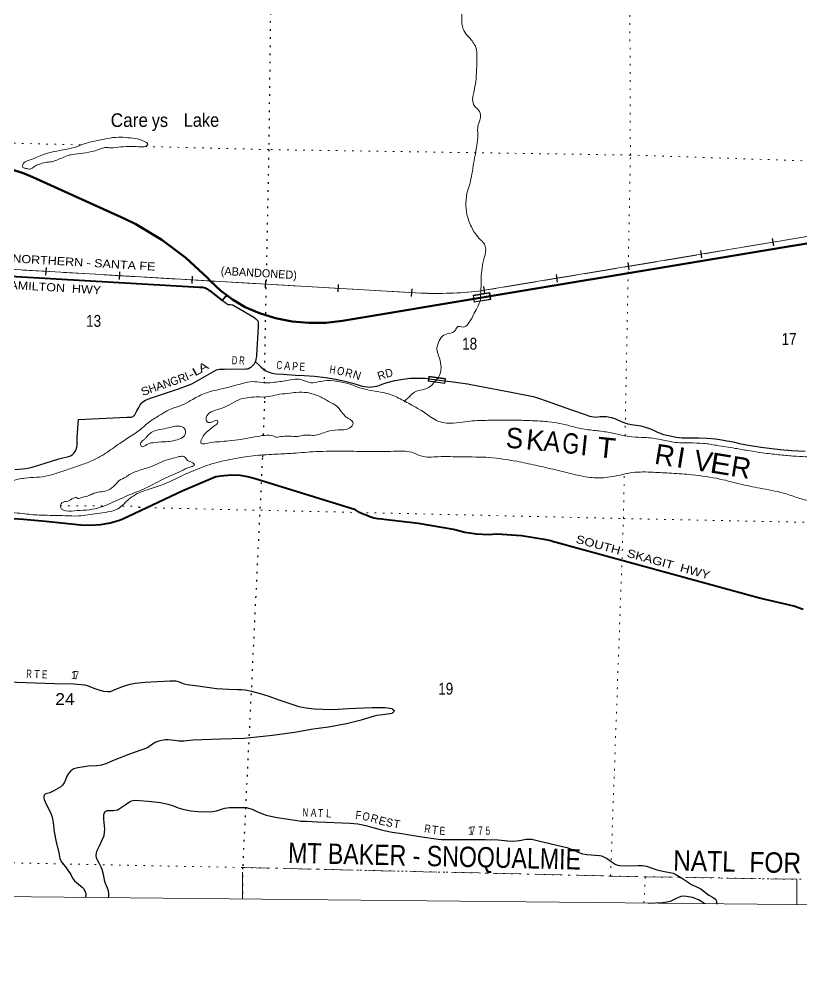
# Model space of a CAD drawing. Header units: feet. Extents: x -244583 to 4, y 367440 to 553773.
# Drawn here: x -238744 to -227205, y 367440 to 381666 of the extents above; entities that cross this region are included whole.
import ezdxf
from ezdxf.enums import TextEntityAlignment as Align

# ---------------------------------------------------------------- set-up
doc = ezdxf.new("R2010")
doc.units = ezdxf.units.FT
doc.header["$LTSCALE"] = 80
for name, pattern in [('DOT_DASHED', [7.7, 5, -1.2, 0.3, -1.2]), ('DOTTED', [1.5, 0.3, -1.2]), ('LONG_DASHED', [7.5, 6, -1.5])]:
    doc.linetypes.add(name, pattern=pattern)
for name, color, linetype, lineweight in [('23', 7, 'Continuous', 70), ('26', 7, 'Continuous', 40), ('29', 7, 'Continuous', 25), ('31', 7, 'Continuous', 13), ('39', 7, 'Continuous', 13), ('4', 7, 'Continuous', 13), ('44', 7, 'DOT_DASHED', 13), ('59', 7, 'Continuous', 13), ('6', 7, 'DOTTED', 25), ('63', 7, 'Continuous', 25), ('7', 7, 'DOTTED', 13)]:
    doc.layers.add(name, color=color, linetype=linetype, lineweight=lineweight)
for name, color, linetype in [('27', 7, 'Continuous'), ('30', 7, 'Continuous'), ('41', 7, 'Continuous')]:
    doc.layers.add(name, color=color, linetype=linetype)

msp = doc.modelspace()

# ---------------------------------------------------------------- linework, layer by layer
at = {"layer": '23'}
for points in [[(-235680.38, 377592.65), (-235598.26, 377530.71), (-235411.44, 377418.32), (-235201.57, 377329.84), (-234963.63, 377256.56), (-234719.33, 377208.56), (-234471.36, 377186.36), (-234222.42, 377190.2), (-233975.25, 377220.03), (-231797.09, 377582.46), (-219862.07, 379568.37), (-217593.81, 380005), (-216395.06, 380383.23)], [(-235680.38, 377592.65), (-235772.31, 377662), (-235931.68, 377810.77), (-235965.06, 377846.19), (-236289.18, 378147.8), (-236643.04, 378413.87), (-237022.78, 378641.5), (-237185.27, 378723.24), (-238544.3, 379336.9), (-238672.39, 379388.64), (-239056.52, 379515.53), (-239257.79, 379570.76), (-239449.72, 379615.48), (-239624, 379651.63), (-239819.54, 379685.65), (-239942.7, 379702.25), (-242340.99, 379806.57), (-243691.79, 379827.44), (-244121.86, 379834.09), (-244273.2, 379836.42), (-244298.06, 379836.81), (-244323.2, 379838.94), (-244388.68, 379844.48), (-244461.33, 379862.63)]]:
    msp.add_lwpolyline(points, dxfattribs=at)
at = {"layer": '26'}
for points in [[(-242006.33, 377028.75), (-241557.72, 376872.1), (-241355.91, 377446.19), (-241348.88, 377486.48), (-241347.68, 377504.16), (-241346.09, 377529.02), (-241342.35, 377554.16), (-241277.12, 377992.4), (-241273.41, 378017.36), (-241248.4, 378015.95), (-236083.6, 377715.97), (-236062.73, 377716), (-236041.96, 377713.85), (-236021.54, 377709.54), (-236001.67, 377703.12), (-235982.59, 377694.65), (-235964.5, 377684.24), (-235947.59, 377672), (-235940.58, 377666.06), (-235750.6, 377518.5), (-235706.36, 377565.22), (-235680.38, 377592.65)], [(-227184.18, 372960.58), (-227319.6, 373009.55), (-227825.79, 373125.67), (-230879.07, 373964.95), (-230904.3, 373971.88), (-230929.07, 373977.59), (-230975.16, 373988.21), (-231335.14, 374047.64), (-231699.36, 374069.12), (-231830.69, 374062.58), (-232002.6, 374069.9), (-232172.8, 374095.14), (-232339.43, 374138.04), (-232853.95, 374229.99), (-233366.78, 374289.59), (-233398.04, 374290.26), (-233457.33, 374296.29), (-233515.66, 374308.48), (-233572.4, 374326.7), (-233626.92, 374350.75), (-233660.21, 374363.04), (-233724.75, 374392.78), (-233785.82, 374429.11), (-235262.88, 374888.25), (-235370.87, 374916.3), (-235488.27, 374934.34), (-235606.92, 374940.02), (-235725.51, 374933.26), (-235842.74, 374914.14), (-236342.1, 374702.75), (-237217.41, 374290.89), (-237263.74, 374274.18), (-237403.03, 374234.74), (-237545.67, 374210.08), (-237690.11, 374200.45), (-237834.77, 374205.98), (-238357.8, 374255.56), (-238682.91, 374285.92), (-238831.88, 374298.79)]]:
    msp.add_lwpolyline(points, dxfattribs=at)
at = {"layer": '29'}
for points in [[(-238809.14, 375025.39), (-238698.68, 375034.15), (-238647.02, 375040.79), (-238595.21, 375050.03), (-238555.13, 375059.75), (-238363.76, 375119.21), (-238161.74, 375179.96), (-238000.36, 375223.39), (-237978.41, 375232.7), (-237959.71, 375246.8), (-237935.84, 375270.62), (-237916.55, 375298.55), (-237906.55, 375321.23), (-237894.59, 375355.09), (-237889.56, 375391.65), (-237888.61, 375460.19), (-237888.61, 375502.76), (-237871.64, 375764.64), (-237159.27, 375794.88), (-237122.3, 375795.45), (-237093.03, 375796.78), (-237077.2, 375799.7), (-237065.76, 375806.1), (-237058.84, 375812.81), (-237041.15, 375832.7), (-237025.18, 375858.65), (-237008.09, 375890.08), (-236981.51, 375937.92), (-236958.77, 375979.7), (-236943.36, 376001), (-236926.29, 376017.78), (-236904.78, 376034.26), (-236882.61, 376046.9), (-236822.02, 376070.83), (-236394.11, 376216.1), (-236260.88, 376263.76), (-236221.75, 376279.87), (-236191.03, 376295.02), (-235877.88, 376471.4), (-235834.2, 376492.68), (-235813.87, 376499.9), (-235792.76, 376503.88), (-235763.63, 376505), (-235716.59, 376506.12), (-235404.09, 376508.36), (-235382.82, 376511.22), (-235364.89, 376516.2), (-235338.76, 376528.04), (-235321.21, 376540.84), (-235299.01, 376559.78), (-235280.38, 376580.4), (-235268.41, 376597.7), (-235257.1, 376615.66), (-235248.45, 376653.57), (-235242.8, 376689.81), (-235241.68, 376708.86), (-235217.04, 377128.89), (-235215.92, 377155.77), (-235215.19, 377183.06), (-235218.16, 377200.58), (-235223.17, 377212.32), (-235232.43, 377224.48), (-235245.26, 377236.27), (-235253.84, 377243.09), (-235286.49, 377265.54), (-235344.08, 377298.91), (-235487.62, 377383.97), (-235579.94, 377441.4), (-235594.36, 377447.79), (-235605.71, 377450.36), (-235626.99, 377452.6), (-235652.75, 377453.72), (-235664.9, 377455.19), (-235673.51, 377457.77), (-235678.06, 377461.07), (-235691.95, 377472.76), (-235713.23, 377489.56), (-235725.31, 377498.05), (-235735.38, 377506.33), (-235750.6, 377518.5)], [(-235258.12, 376614.05), (-235213.86, 376572.42), (-235179.27, 376541.16), (-235140.87, 376506.12), (-235116.23, 376487.08), (-235096.04, 376475.62), (-235073.67, 376465.8), (-235045.49, 376454.33), (-235021.02, 376447.88), (-234954.43, 376438.04), (-234853.01, 376431.08), (-234667.73, 376415.42), (-234542.67, 376409.43), (-234391.68, 376402.78), (-234225.38, 376384.16), (-234074.38, 376359.55), (-233959.97, 376334.93), (-233825.6, 376299.01), (-233685.25, 376255.11), (-233652.63, 376248.14), (-233612.74, 376243.14), (-233580.8, 376240.15), (-233546.89, 376241.81), (-233469.73, 376253.78), (-233435.79, 376265.43), (-233391.23, 376281.72), (-233320.06, 376305.66), (-233206.32, 376336.93), (-233086.58, 376358.21), (-232974.16, 376370.19), (-232885.04, 376372.85), (-232757.98, 376369.53), (-232549.11, 376342.25), (-232345.56, 376315.64), (-232131.37, 376287.03), (-231958.71, 376254.3), (-231488.23, 376163.5), (-231164.85, 376101.45), (-231130.33, 376092.5), (-231100.3, 376080.96), (-230959.98, 376031.44), (-230612.74, 375907.87), (-230383.92, 375829.38), (-230336.02, 375812.75), (-230300.2, 375805.13), (-230271.5, 375801.44), (-230240.33, 375798.48), (-230214.28, 375801.45), (-230175.04, 375805.44), (-230145.1, 375807.43), (-230083.24, 375804.11), (-230016.06, 375791.47), (-229960.18, 375774.84), (-229919.99, 375759.06), (-229844.44, 375722.28), (-229767.94, 375697.67), (-229686.79, 375685.03), (-229645.67, 375680.08), (-229579.16, 375669.44), (-229511.84, 375651.1), (-229463.28, 375632.48), (-229426.69, 375617.84), (-229381.46, 375597.89), (-229330.24, 375575.94), (-229241.1, 375543.34), (-229167.27, 375524.05), (-229056.84, 375502.1), (-228966.38, 375492.79), (-228879.9, 375490.13), (-228722.26, 375492.79), (-228599.86, 375487.46), (-228477.47, 375476.16), (-228381.01, 375462.19), (-228307.18, 375448.88), (-228267.27, 375440.9), (-228197.42, 375425.6), (-228123.59, 375406.31), (-227963.28, 375378.38), (-227860.84, 375361.75), (-227808.96, 375353.76), (-227523.58, 375321.17), (-227353.29, 375307.21), (-227155.35, 375297.49)], [(-239062.77, 371899.62), (-238223.87, 371867.28), (-237943.37, 371863.21), (-237828.86, 371855.28), (-237778.13, 371847.82), (-237730.26, 371832.79), (-237643.84, 371800.07), (-237554.32, 371767.25), (-237502.09, 371753.82), (-237442.03, 371747.64), (-237399.14, 371752.33), (-237362.83, 371763.55), (-237297.34, 371793.99), (-237207.46, 371829.8), (-237109.69, 371859.32), (-237035.07, 371873.18), (-236888.82, 371887.3), (-236522.83, 371907.03), (-236472.34, 371907.6), (-236433.75, 371906.01), (-236399.96, 371897.42), (-236338.26, 371871.69), (-236310.07, 371864.5), (-236268.13, 371855.28), (-236112.96, 371831.41), (-235835.67, 371794.18), (-235660.36, 371783.05), (-235520.61, 371780.67), (-235466.65, 371779.47), (-235410.19, 371774.7), (-235319.93, 371757.03), (-235191.78, 371720.98), (-235061.72, 371680.84), (-234917.96, 371626.14), (-234620.06, 371526.57), (-234514.94, 371507.62), (-234396.87, 371495.86), (-234268.75, 371488.23), (-234120.64, 371483.83), (-233888.07, 371497.32), (-233544.33, 371515.68), (-233346.53, 371514), (-233280.2, 371504), (-233248.1, 371497), (-233237.73, 371491.21), (-233224.43, 371478.13), (-233216.84, 371468.83), (-233219.03, 371455.73), (-233225.79, 371444.95), (-233235.69, 371438.02), (-233251.15, 371427.05), (-233274.55, 371420.95), (-233388.42, 371407.65), (-233469.14, 371394.24), (-233512.27, 371383.78), (-233672.75, 371335.44), (-233701.67, 371328.2)], [(-233701.67, 371328.2), (-233918.83, 371273.83), (-234184.79, 371222.9), (-234337.39, 371204.73), (-234409.76, 371193.02), (-234683.67, 371146.36), (-235010.08, 371099.2), (-235238.61, 371074.91), (-235429.23, 371056.74), (-235774.69, 371048.54), (-236180.97, 371031.99), (-236317.39, 371016.72), (-236365.18, 371015.08), (-236391.99, 371016.72), (-236449.66, 371025.6), (-236546.25, 371036.48), (-236591.93, 371036.12), (-236641.35, 371029.13), (-236685.93, 371019.7), (-236730.99, 371001.4), (-236776.95, 370974.94), (-236833.98, 370931.6), (-236853.04, 370921.23), (-237119.74, 370824.65), (-237366.83, 370728.7), (-237465.07, 370683.03), (-237528.95, 370663.1), (-237603.18, 370654.68), (-237722.49, 370648.02)], [(-237722.49, 370648.02), (-237815.75, 370634.55), (-237879.59, 370625.79), (-237937.61, 370609.77), (-237985.53, 370578.05), (-238018.4, 370539.34), (-238040.73, 370498.97), (-238063.54, 370445.63), (-238082.51, 370403.47), (-238106.38, 370370.65), (-238133.11, 370344.55), (-238233.73, 370286.82), (-238293.17, 370256.2), (-238339.16, 370245.31), (-238363.03, 370234.87), (-238374.97, 370221.44), (-238380.93, 370197.57), (-238380.93, 370176.68), (-238376.46, 370157.28), (-238348.56, 370088), (-238281.56, 369962.76), (-238258.58, 369897.66), (-238243.39, 369818.13), (-238227.23, 369680.21), (-238199.32, 369529.82), (-238161.39, 369377.12), (-238143.7, 369288.9), (-238134.75, 369260.56), (-238113.86, 369226.24), (-238062.64, 369164.03), (-237985.54, 369048.68), (-237957.19, 368994.97), (-237930.33, 368959.16), (-237872.22, 368909.89), (-237809.08, 368859.56), (-237796.04, 368844.27), (-237776.21, 368810.09), (-237763.21, 368771.31), (-237760.23, 368745.79), (-237766.09, 368711.31)], [(-237427.21, 368707.69), (-237421.53, 368736.84), (-237422.13, 368767.51), (-237430.49, 368811.44), (-237444.04, 368846.98), (-237473.76, 368918.87), (-237481.43, 368949.13), (-237500.61, 369052.78), (-237520.01, 369124.78), (-237533.85, 369158.85), (-237566.49, 369216.39), (-237595.15, 369271.8), (-237603.57, 369297.86), (-237607.56, 369330.78), (-237606.55, 369363.51), (-237599.62, 369395.24), (-237563.26, 369464.93), (-237511.42, 369580.68), (-237493.16, 369626.11), (-237484.62, 369668.84), (-237481.23, 369718.62), (-237487.78, 369767.98), (-237499.07, 369865.34), (-237495.34, 369923.85), (-237490.18, 369949.89), (-237478.24, 369973.77), (-237469.36, 369983.74), (-237446.91, 369993.16), (-237422.61, 369994.52), (-237351.95, 369994.5), (-237323.07, 369999.13), (-237293.22, 370006.59), (-237268.48, 370018.36), (-237169.59, 370086.25), (-237116.02, 370123.11), (-237087.32, 370136.4), (-237062.99, 370141.79), (-237024.65, 370146.85), (-236970.08, 370143.15), (-236839.14, 370133.3), (-236660.58, 370111.04), (-236551.75, 370088.6), (-236486.01, 370067.77), (-236399.92, 370033.68), (-236333.82, 370015.55), (-236214.45, 369991.67), (-236102.74, 369978.59), (-235965.28, 369975.26), (-235896.64, 369979.74), (-235835.88, 369991.09), (-235744.45, 370021.52), (-235713.67, 370027.98), (-235645.97, 370037.93), (-235578.05, 370040.23), (-235460.94, 370040.89), (-235399.79, 370036.43), (-235344.3, 370025.39), (-235308.77, 370015.54), (-235240.65, 369979.94), (-235158.83, 369947.25), (-235101.37, 369924.52), (-235058.86, 369914.04), (-234940.23, 369891.7), (-234808.94, 369873.7)], [(-234808.94, 369873.7), (-234646.93, 369847.55), (-234588.1, 369839.47), (-234505.97, 369835.39), (-234342.64, 369828.65), (-233862.73, 369808.71), (-233749.55, 369797.7), (-233700.32, 369790.24), (-233631.58, 369773.72), (-233421.3, 369714.14), (-233363.17, 369701.28), (-233245.23, 369676.84), (-233102.12, 369653.3), (-232959.5, 369628.96), (-232836.86, 369611.26), (-232564.85, 369570.9), (-232517.1, 369566.43), (-232466.37, 369567.92), (-232157.85, 369565.35), (-231867.02, 369569.07), (-231679.49, 369561.63), (-231536.62, 369545.37), (-231460.71, 369541.07), (-231364.87, 369550.51), (-231269.41, 369569.98), (-231230.93, 369573.89), (-231186.65, 369569.61), (-231064.31, 369541.82), (-230669.35, 369447.52), (-230587.85, 369418.71), (-230513.73, 369384.4), (-230438.64, 369357.54), (-230371.57, 369343.9), (-230188.3, 369328.5), (-230159.62, 369324.71), (-230126.19, 369312.55), (-230084.47, 369289.11), (-229999.27, 369234.09), (-229956.7, 369200.87), (-229922.38, 369185.95), (-229888.06, 369181.47), (-229770.73, 369178.97), (-229617.19, 369182.61), (-229550.85, 369181.48), (-229495.64, 369171.03), (-229343.45, 369120.3), (-229226.15, 369092.47), (-229147.99, 369080.02), (-229101.74, 369068.08), (-229059.96, 369050.18), (-228964.62, 368991.92), (-228829.87, 368905.15), (-228690.5, 368838.45), (-228574.08, 368746.15), (-228508.52, 368709.89), (-228476.96, 368684.72), (-228464.62, 368668.2), (-228459.86, 368647.84), (-228455.2, 368613.65)], [(-228633.51, 368615.49), (-228677.89, 368648.08), (-228725.73, 368677.16), (-228776.46, 368698.05), (-228815.37, 368710.67), (-228905.73, 368727.44), (-228946.56, 368732.36), (-228988.55, 368725.79), (-229056, 368697.42), (-229115.5, 368664.77), (-229143.88, 368652.9), (-229170.55, 368646.15), (-229218.49, 368636.49), (-229255.75, 368632.44), (-229467.6, 368624.08)]]:
    msp.add_lwpolyline(points, dxfattribs=at)
at = {"layer": '31'}
for p, q in [((-232703.84, 376400.38), (-232456.24, 376365.84)), ((-232456.24, 376365.84), (-232466.6, 376291.56))]:
    msp.add_line(p, q, dxfattribs=at)
msp.add_lwpolyline([(-232466.6, 376291.56), (-232714.2, 376326.1), (-232703.84, 376400.38)], dxfattribs=at)
msp.add_lwpolyline([(-232465.26, 376359.02), (-232697.02, 376391.34), (-232705.17, 376332.91), (-232473.41, 376300.59)], close=True, dxfattribs=at)
at = {"layer": '39'}
for points in [[(-231946.04, 377507.59), (-231933.76, 377719.82), (-231932.83, 377812.79), (-231923.29, 377958.23), (-231897.56, 378105.53), (-231865.55, 378275), (-231885.01, 378349.98), (-231960.99, 378433.6), (-232052.71, 378559.81), (-232131.66, 378750.59), (-232156.3, 378914.55), (-232136.09, 379116.48), (-232100.54, 379235.39), (-232042.92, 379540.04), (-232013.03, 379699.42), (-231995.83, 379802.34), (-231982.09, 379963.91), (-231978.76, 380095.26), (-231940.76, 380256.59), (-231986.36, 380345.97), (-232030.42, 380386.83), (-232057.75, 380484.12), (-232027.82, 380647.55), (-232003.67, 380839.33), (-231995.04, 381095.95), (-232009.66, 381251.73), (-232111.28, 381398.26), (-232187.05, 381502.09), (-232212.56, 381579.14), (-232222.59, 381789.46), (-232274.05, 381899.11), (-232474.67, 382050.65), (-232707.69, 382196.44), (-232848.2, 382294.83), (-232951.95, 382431.27), (-232991, 382569.1), (-233105.19, 382671.29), (-233223.33, 382783.61), (-233362.89, 382977), (-233432.66, 383074.7), (-233437.13, 383234.43), (-233389.63, 383335.03), (-233356.31, 383433.74), (-233379.33, 383557.27), (-233453.02, 383667.14), (-233488.21, 383786.74), (-233482.25, 383978.7), (-233448.58, 384111.77), (-233407.03, 384224.56), (-233407.78, 384351.91), (-233438.22, 384542.21), (-233497.52, 384676.19), (-233579.34, 384782.1), (-233651.27, 384865.67), (-233706.33, 385019.83), (-233682.82, 385146.94), (-233660.31, 385377.15), (-233654.57, 385546.88), (-233650.86, 385716.63), (-233604.23, 385932.45), (-233538.69, 386018.72), (-233420.23, 386140.86), (-233202.39, 386296.39), (-233100.19, 386410.6), (-233097.58, 386413.52)], [(-237983.63, 379665.19), (-238008.35, 379662.99), (-238039.09, 379653.3), (-238130.45, 379613.77), (-238207.57, 379582.18), (-238266.37, 379564.56), (-238357.44, 379553.33), (-238452.72, 379525.96), (-238521.76, 379494.3), (-238590.88, 379454.55), (-238643.83, 379466.14), (-238689.41, 379480.79), (-238693.31, 379520.23), (-238597.65, 379586), (-238382.53, 379672.83), (-238230.52, 379713.79), (-238060.4, 379746.48), (-237890.18, 379789.29), (-237774.51, 379834.64), (-237634.69, 379869.66), (-237444.32, 379906.2), (-237284.42, 379926.87), (-237145.03, 379919.44), (-236987.56, 379899.71), (-236923.12, 379874.82), (-236848.89, 379819.52), (-236873.38, 379795.51), (-236984.65, 379786.49), (-237097.83, 379787.6), (-237247.46, 379783), (-237395.16, 379768.27), (-237433.52, 379772.69), (-237498.22, 379771.3), (-237579.35, 379743.8), (-237672.62, 379714.39), (-237852.81, 379685.84), (-237983.63, 379665.19)], [(-232624.2, 376314.36), (-232545.11, 376413.99), (-232523.75, 376529), (-232546.63, 376666.67), (-232585.7, 376802.48), (-232560.48, 376899.25), (-232502.98, 376989.64), (-232407.56, 377031.16), (-232312.08, 377078.73), (-232277.18, 377132.97), (-232198.44, 377124.11), (-232123.15, 377173.91), (-232022.3, 377354.83), (-231964.6, 377465.44), (-231946.04, 377507.59)], [(-244480.79, 377052.3), (-244450.63, 377035.84), (-244386.24, 377006.91), (-244321.87, 376975.96), (-244273.54, 376957.29), (-244193.02, 376924.17), (-244092.39, 376880.73), (-244019.93, 376849.71), (-243955.37, 376836.95), (-243862.6, 376815.83), (-243757.95, 376770.33), (-243687.93, 376696.88), (-243575.86, 376584.61), (-243521.93, 376519.41), (-243495.9, 376494.9), (-243445.78, 376453.98), (-243377.56, 376402.78), (-243283.36, 376323.03), (-243203.28, 376245.44), (-243101.27, 376137.31), (-242976.89, 376043.11), (-242878.42, 375985.55), (-242745.89, 375897.34), (-242655.83, 375807.52), (-242539.45, 375721.49), (-242430.99, 375651.71), (-242260.07, 375563.12), (-242105.22, 375482.77), (-241986.64, 375414.91), (-241811.69, 375324.26), (-241725.25, 375276.93), (-241634.68, 375237.64), (-241535.91, 375210.39), (-241461.21, 375201.58), (-241398.63, 375192.88), (-241309.84, 375177.86), (-241231.24, 375154.86), (-241144.63, 375123.69), (-241068.19, 375086.56), (-241052.19, 375070.23), (-241052.37, 375052.04), (-241056.43, 375050.06), (-241088.89, 375038.25), (-241123.31, 375032.52), (-241183.84, 375043.22), (-241282.68, 375064.4), (-241359.3, 375083.35), (-241439.86, 375112.43), (-241560.97, 375129.79), (-241621.52, 375138.46), (-241680.07, 375145.1), (-241644.16, 375098.26), (-241535.64, 375034.54), (-241417.04, 374968.7), (-241278.29, 374896.59), (-241064.77, 374821.74), (-240882.89, 374817.94), (-240718.98, 374836.55), (-240549.14, 374840.95), (-240181.23, 374843.41), (-239920.59, 374832.77), (-239753.04, 374810.92), (-239550.94, 374806.92), (-239302.26, 374812.57), (-239148.51, 374825.22), (-239035.27, 374830.17), (-238855.09, 374858.73), (-238662.67, 374897.27), (-238488.71, 374909.72), (-238312.61, 374934.27), (-238134.19, 374989.12), (-237951.66, 375049.99), (-237783.3, 375108.98), (-237614.82, 375180.1), (-237470.47, 375263.58), (-237262.84, 375409.1), (-236955.55, 375616.31), (-236802.67, 375744.17), (-236650.14, 375837.68), (-236540.33, 375903.31), (-236313.09, 375988), (-236185.04, 376059.51), (-236002.23, 376148.68), (-235906.91, 376180.09), (-235761.04, 376213.02), (-235580.68, 376259.77), (-235455.02, 376292.9), (-235303.14, 376321.73), (-235163.82, 376306.22), (-235004.11, 376308.7), (-234801.69, 376337.04), (-234565.12, 376344.83), (-234446.27, 376303.24), (-234298.51, 376324.03), (-234104.38, 376332.23), (-233918.76, 376298.08), (-233763.65, 376244)], [(-231407.64, 375145.63), (-231813.36, 375202.15), (-232215.53, 375210.13), (-232565.19, 375213.55), (-232819.77, 375224.13), (-232954.66, 375278), (-233223.35, 375292.76), (-233579.13, 375290.18), (-233951.02, 375293.82), (-234369.5, 375287.81), (-234703.25, 375264.8), (-234949.99, 375251.04), (-235255.4, 375231.8), (-235563.1, 375186.3), (-235866.98, 375118.53), (-236167.22, 375010.29), (-236406.8, 374903.49), (-236650.47, 374792.68), (-236889.75, 374716.2), (-237107.16, 374603.11), (-237292.68, 374445.25), (-237594.54, 374377.46), (-237867.79, 374339.7), (-238065.84, 374343.66), (-238419.5, 374351.17), (-238663.9, 374369.73), (-238954.62, 374404.92), (-239221.35, 374413.59), (-239531.35, 374339.82), (-239728.23, 374258.87), (-239940.95, 374210.42), (-240094.86, 374181.61), (-240327.62, 374151.55), (-240571.77, 374194.36), (-240751.69, 374192.08), (-241059.71, 374114.24), (-241290.79, 374049.8), (-241489.49, 373989.09), (-241718.24, 373954.94), (-241942.36, 373979.37), (-242187.87, 374088.9), (-242312.37, 374170.97), (-242491.29, 374269.74), (-242649.97, 374370.34), (-242681.05, 374495.96), (-242731.85, 374672.31), (-242803.38, 374796.31), (-242947.67, 374921.02), (-243015.18, 375042.96), (-243052.16, 375184.81), (-243117.11, 375361.29), (-243227.16, 375473.54), (-243449.69, 375657.63), (-243664.72, 375783.04), (-243854.95, 375962.77), (-244017.01, 376130.1), (-244145.25, 376242.53), (-244241.5, 376320.28), (-244327.34, 376393.49)], [(-233062.44, 376022.89), (-233062.42, 376024.91), (-233023.61, 376064.95), (-232980.7, 376111.02), (-232939.92, 376147.01), (-232893.13, 376176.87), (-232765.47, 376207.96), (-232659.75, 376269.58), (-232624.2, 376314.36)], [(-234941.46, 375497.55), (-235005.92, 375520.42), (-235123.08, 375527.63), (-235268.85, 375504.8), (-235477.41, 375468.44), (-235653.47, 375447.93), (-235784.98, 375435.06), (-235918.52, 375422.22), (-236064.14, 375413.54), (-236000.08, 375554.4), (-235926.65, 375620.39), (-235859.41, 375674.3), (-235816.48, 375722.39), (-235822.3, 375746.71), (-235897.28, 375727.23), (-235974.09, 375727.98), (-235985.57, 375792.77), (-235914.02, 375872.92), (-235784.2, 375918.14), (-235654.26, 375975.49), (-235516.08, 376048.92), (-235384.34, 376084.02), (-235248.81, 376094.82), (-235064.82, 376099.08), (-234945.27, 376128.23), (-234785.4, 376146.88), (-234657.91, 376161.8), (-234500.28, 376158.23), (-234403.48, 376135.05), (-234292.73, 376093.54), (-234222.39, 376052.43), (-234141.99, 376007.17), (-234045.6, 375943.57), (-233975.75, 375853.95), (-233903.67, 375784.52), (-233859.47, 375757.81), (-233821.55, 375708.93), (-233876.89, 375632.67), (-234042.89, 375608.01), (-234204.84, 375583.32), (-234399.43, 375528.63), (-234488.34, 375531.52), (-234553.04, 375530.13), (-234634.07, 375512.74), (-234763.38, 375518.04), (-234961.67, 375497.75)], [(-233763.65, 376244), (-233604.43, 376197.98), (-233459.13, 376174.32), (-233299.78, 376140.42), (-233174.96, 376090.69), (-232979.91, 375987.72), (-232760.86, 375860.25), (-232562, 375735.01), (-232443, 375709.59), (-232246.84, 375717.78), (-232095.04, 375738.52), (-231832.15, 375750.1), (-231595.63, 375751.83), (-231401.58, 375751.95), (-231146.98, 375743.39), (-230936.9, 375729.21), (-230561.7, 375652.77), (-230460.88, 375627.53), (-230242.86, 375599.12), (-230036.99, 375568.81), (-229851.43, 375528.59), (-229710.17, 375504.97), (-229520.25, 375497.05), (-229290.12, 375466.5), (-229094.43, 375428.2), (-228862.1, 375415.82), (-228653.96, 375409.74), (-228462.22, 375381.58), (-228185.75, 375336.43), (-227999.08, 375303.7)], [(-236877.98, 375490.23), (-236855.48, 375516.29), (-236800.39, 375568.3), (-236711.07, 375605.83), (-236571.33, 375632.76), (-236461.93, 375657.97), (-236370.92, 375663.14), (-236318.61, 375638.37), (-236290.9, 375579.48), (-236315.82, 375513.03), (-236417.4, 375461.47), (-236500.47, 375442.07), (-236609.71, 375433.03), (-236767.5, 375420.42), (-236864.82, 375391.06), (-236937.86, 375363.48), (-236955.61, 375408.12), (-236906.55, 375462.21), (-236875.95, 375490.21)], [(-214034.26, 375324.39), (-214091.42, 375291.46), (-214249.82, 375218.23), (-214392.41, 375108.45), (-214581.81, 374966.8), (-214789.5, 374815.21), (-214937.99, 374721.66), (-215163.93, 374564.19), (-215408.91, 374322.02), (-215537.57, 374189.87), (-215694.65, 374045.88), (-215804.86, 373939.83), (-215886.64, 373847.65), (-215958.43, 373743.25), (-216056.85, 373602.72), (-216152.72, 373516.74), (-216250.78, 373412.6), (-216314.32, 373324.28), (-216325.22, 373245.56), (-216452.04, 373095.21), (-216546.47, 372950.6), (-216581.37, 372896.37), (-216600.35, 372817.72), (-216647.58, 372743.4), (-216722.28, 372550.08), (-216751, 372507.92), (-216839.32, 372367.29), (-216941.41, 372265.21), (-217053.24, 372199.6), (-217137.23, 372087.23), (-217240.96, 372023.57), (-217380.78, 371988.55), (-217490.02, 371979.51), (-217564.54, 372006.52), (-217661.01, 372062.04), (-217767.67, 372109.57), (-217913.23, 372106.95), (-218063.04, 372084.16), (-218223.09, 372047.33), (-218395.25, 372012.63), (-218555.1, 371996), (-218720.96, 371985.5), (-218918.93, 371997.54), (-219063.74, 372069.7), (-219255.17, 372130.19), (-219456.75, 372184.72), (-219660.4, 372235.22), (-219888.39, 372277.88), (-220067.81, 372326.13), (-220273.4, 372384.73), (-220399.9, 372468.84), (-220463.15, 372612.97), (-220552.84, 372739.17), (-220640.95, 372822.91), (-220782, 372866.73), (-221015.89, 372925.62), (-221171.46, 372933.2), (-221405.36, 372990.07), (-221637.45, 373026.7), (-221821.34, 373032.54), (-222057.79, 373036.88), (-222316.19, 373069.73), (-222552.18, 373120.55), (-222796.37, 373159.32), (-223054.94, 373176), (-223321.35, 373217.01), (-223490.78, 373253.03), (-223706.37, 373321.85), (-223881.51, 373394.3), (-224024, 373496.76), (-224249.34, 373602.05), (-224483.16, 373667), (-224797.19, 373797.42), (-225155.96, 373899.97), (-225335.1, 373976.51), (-225620.87, 374102.6), (-226025.42, 374276.35), (-226214.86, 374332.78), (-226472.82, 374410.09), (-226734.68, 374501.59), (-227031.32, 374550.98), (-227232.99, 374597.43), (-227430.42, 374664.04), (-227777.33, 374740.2), (-228083.94, 374803.84), (-228410.59, 374883.85), (-228820.3, 374946.47), (-229125.29, 374969.67), (-229393.98, 374984.43), (-229697.23, 374979.31), (-229996.98, 374919.58), (-230263.98, 374901.98), (-230518.26, 374942.88), (-230830.81, 375018.7), (-231131.31, 375086.32), (-231407.64, 375145.63)], [(-227999.08, 375303.7), (-227858.44, 375282.62), (-227719.18, 375262.96), (-227491.45, 375236.75), (-227281.75, 375220.36), (-227101.54, 375212.17), (-226937.7, 375203.98), (-226859.06, 375192.51), (-226817.72, 375185.07)], [(-237156.46, 374929.02), (-237109.69, 374956.86), (-236991.96, 375006.24), (-236894.62, 375037.63), (-236783.1, 375072.92), (-236642.97, 375138.25), (-236511.14, 375183.45), (-236383.48, 375214.54), (-236316.74, 375217.93), (-236260.74, 375158.76), (-236182.26, 375123.63), (-236160.31, 375095.12), (-236213.16, 375065.32), (-236361.37, 375000.07), (-236495.37, 374940.74), (-236623.3, 374881.35), (-236765.53, 374807.96), (-236923.97, 374730.68), (-237037.64, 374683.28), (-237167.53, 374629.98), (-237401.03, 374525.14), (-237549.16, 374467.97), (-237709.22, 374431.13), (-237891.26, 374418.76), (-238057.05, 374414.32), (-238133.43, 374457.52), (-238116.5, 374534.16), (-238029.33, 374559.58), (-237885.4, 374600.62), (-237883.4, 374598.58), (-237851.02, 374602.31), (-237735.49, 374633.52), (-237670.51, 374663.2), (-237554.99, 374694.41), (-237459.83, 374709.65), (-237354.09, 374773.29), (-237268.31, 374861.39), (-237170.77, 374912.99), (-237150.44, 374924.92)]]:
    msp.add_spline(points, degree=3, dxfattribs=at)
at = {"layer": '4'}
msp.add_lwpolyline([(-242556.67, 552939.06), (-212238.1, 552626.27), (-181919.12, 552355.18), (-151599.78, 552125.8), (-121280.17, 551938.12), (-90960.33, 551792.15), (-60640.31, 551687.89), (-30320.19, 551625.32), (0, 551604.47), (0, 367439.54), (-30573.52, 367460.57), (-61146.96, 367523.64), (-91720.3, 367628.79), (-122293.46, 367775.97), (-152866.39, 367965.22), (-183439.04, 368196.52), (-214011.33, 368469.88), (-244583.22, 368785.28)], close=True, dxfattribs=at)
msp.add_lwpolyline([(-242556.67, 552939.06), (-212238.1, 552626.27), (-181919.12, 552355.18), (-151599.78, 552125.8), (-121280.17, 551938.12), (-90960.33, 551792.15), (-60640.31, 551687.89), (-30320.19, 551625.32), (0, 551604.47), (0, 367439.54), (-30573.52, 367460.57), (-61146.96, 367523.64), (-91720.3, 367628.79), (-122293.46, 367775.97), (-152866.39, 367965.22), (-183439.04, 368196.52), (-214011.33, 368469.88), (-244583.22, 368785.28)], close=True, dxfattribs=at)
at = {"layer": '44'}
msp.add_lwpolyline([(-235450.06, 368686.66), (-235449.51, 369153.69), (-230023.49, 369027.82), (-229510.18, 369016.73), (-227275.97, 368980.03), (-227275.97, 368601.56)], dxfattribs=at)
at = {"layer": '59'}
for points in [[(-231788.8, 377530.38), (-232035.62, 377490.6), (-232052.32, 377594.26), (-231805.51, 377634.04)], [(-232043.15, 377587.63), (-231812.13, 377624.87), (-231797.96, 377537), (-232028.99, 377499.76)]]:
    msp.add_lwpolyline(points, close=True, dxfattribs=at)
at = {"layer": '6'}
for points in [[(-234586.35, 414692.27), (-234712.66, 411765.11), (-234719.79, 411455.93), (-234849.56, 406557.62), (-234909.93, 406180.23), (-234870.85, 400985.17), (-234845.28, 395652.79), (-234863.82, 390355.2), (-235000.18, 385000.15), (-235064.81, 379743.44), (-235099.65, 378003.62)], [(-235103.18, 377827.15), (-235133.36, 376320.07), (-235133, 376300.35)], [(-235129.27, 376095.36), (-235128.14, 376033), (-235146.52, 375529.63)], [(-235157.26, 375235.2), (-235158.75, 375194.47), (-235449.51, 369153.69), (-235450.06, 368686.65)]]:
    msp.add_lwpolyline(points, dxfattribs=at)
at = {"layer": '63', "lineweight": 13}
for p, q in [((-219878.48, 379667.01), (-231973.36, 377654.5)), ((-232822.4, 377626.73), (-241059.8, 378105.16))]:
    msp.add_line(p, q, dxfattribs=at)
at = {"layer": '63'}
for p, q in [((-227641.17, 378432.23), (-227623.02, 378323.12)), ((-228698.41, 378253.67), (-228680.26, 378144.56)), ((-238348.56, 378003.89), (-238354.97, 377893.47)), ((-229769.9, 378078.02), (-229751.75, 377968.91)), ((-237264.74, 377938.33), (-237271.16, 377827.91)), ((-236194.19, 377878.77), (-236200.6, 377768.34)), ((-230827.14, 377899.46), (-230808.99, 377790.35)), ((-235110.37, 377813.21), (-235116.79, 377702.78)), ((-234039.82, 377753.64), (-234046.23, 377643.22)), ((-231898.64, 377723.82), (-231881.77, 377622.48)), ((-232956, 377688.08), (-232962.42, 377577.66))]:
    msp.add_line(p, q, dxfattribs=at)
at = {"layer": '63', "linetype": 'LONG_DASHED', "lineweight": 13}
msp.add_lwpolyline([(-213887.74, 381305.01), (-217551.61, 380121.49), (-217678.72, 380086.39), (-218008.43, 380007.62), (-218399.48, 379923.65), (-218792.15, 379846.38), (-219188.16, 379773.03), (-219584.12, 379709.14), (-219875.87, 379666.3), (-219878.31, 379665.92), (-231973.22, 377653.41), (-232076.51, 377643.34), (-232183.18, 377635.66), (-232289.18, 377629.18), (-232395.74, 377624.55), (-232502.8, 377622.39), (-232609.22, 377621.43), (-232715.57, 377622.3), (-232822.45, 377625.63), (-241059.86, 378104.06)], dxfattribs=at)
at = {"layer": '63', "lineweight": 13}
msp.add_arc((-232597.09, 383731.17), 6108.59, 267.88619, 275.86048, dxfattribs=at)
at = {"layer": '7'}
for p, q in [((-238140.93, 374491.29), (-237482.56, 374486.37)), ((-229510.18, 369016.73), (-229532.77, 368624.74))]:
    msp.add_line(p, q, dxfattribs=at)
for points in [[(-229810.1, 375523.75), (-229731.31, 379662.94), (-229749.44, 384930.57), (-229654.04, 390233.47), (-229542.23, 395558.44), (-229691.18, 400883.94)], [(-237841.27, 379812.89), (-240373.53, 379876.25), (-240991.88, 379895.43)], [(-213905.88, 379420.98), (-219089, 379457.72), (-224441.18, 379489.89), (-229731.31, 379662.94), (-235064.81, 379743.44), (-236945.15, 379790.48)], [(-230023.49, 369027.82), (-229833.36, 374301.49), (-229820.92, 374955.15)], [(-237222.72, 374484.43), (-236983.04, 374482.64), (-236982.31, 374464.09), (-229833.36, 374301.49), (-225935.01, 374220.89), (-225878.83, 374218.97)], [(-214009.25, 368685.94), (-214351.37, 368692.52), (-218895.7, 368858.27), (-219018.97, 368861.5), (-224194.66, 368956.62), (-224692.09, 368939.26), (-229510.18, 369016.73), (-230023.49, 369027.82), (-235449.51, 369153.69), (-239465.33, 369233.87)]]:
    msp.add_lwpolyline(points, dxfattribs=at)

# ---------------------------------------------------------------- texts
at = {"layer": '27'}
for s, rotation, width, p in [('LYMAN - HAMILTON  HWY', 356.676, 1.15, (-239822.92, 377742.83)), ('SOUTH  SKAGIT  HWY', 344.63, 1.2, (-230545.46, 373945.84))]:
    msp.add_text(s, height=120, rotation=rotation, dxfattribs=dict(at, width=width)).set_placement(p)
at = {"layer": '30'}
for s, rotation, width, p in [('A', 29.39, 1.35, (-236001.27, 376483.24)), ('D', 357.39, 0.7, (-235571.25, 376575.31)), ('R', 355.907, 0.7, (-235464.24, 376572.96)), ('C', 356.074, 0.7, (-234912.57, 376505.33)), ('A', 355.169, 0.85, (-234795.56, 376496.47)), ('P', 355.169, 0.8, (-234680.71, 376486.76)), ('E', 357.258, 0.75, (-234572.7, 376480.95)), ('-', 26.251, 1.45, (-236185.05, 376375.5)), ('L', 29.39, 1.5, (-236093.74, 376429.53)), ('H', 350.743, 0.75, (-234132.18, 376439.89)), ('O', 347.856, 0.85, (-234014.59, 376418.28)), ('R', 345.034, 0.9, (-233896.03, 376390.3)), ('D', 15.372, 0.95, (-233274.97, 376390.66)), ('H', 18.752, 0.95, (-236760.59, 376165.6)), ('A', 18.752, 1.1, (-236653.68, 376201.91)), ('G', 18.752, 0.95, (-236437.15, 376275.41)), ('S', 21.552, 1.15, (-236865.02, 376129.1)), ('R', 357.792, 0.7, (-238601.7, 371951.9)), ('T', 357.792, 0.85, (-238486.5, 371947.46)), ('E', 357.792, 0.75, (-238371.78, 371943.03)), ('7', 358.557, 0.8, (-237900.16, 371929.91)), ('N', 357.156, 0.7, (-234527.8, 369906.56)), ('A', 357.637, 0.8, (-234405.97, 369901.34)), ('T', 357.621, 0.85, (-234305.95, 369897.18)), ('L', 357.621, 0.8, (-234184.75, 369892.14)), ('F', 354.444, 0.85, (-233747, 369867.79)), ('O', 346.487, 0.85, (-233641.91, 369848.26)), ('R', 344.181, 0.95, (-233519.51, 369816.86)), ('S', 348.293, 0.95, (-233294.88, 369757.57)), ('R', 351.56, 0.8, (-232730.61, 369666.27)), ('T', 353.62, 0.95, (-232620.05, 369649.95)), ('E', 354.652, 0.8, (-232509.69, 369636.04)), ('7', 0.733, 0.75, (-232052.26, 369638.54)), ('7', 0.733, 0.75, (-231940.66, 369639.76)), ('5', 0.589, 0.75, (-231832.59, 369637.19))]:
    msp.add_text(s, height=120, rotation=rotation, dxfattribs=dict(at, width=width)).set_placement(p, align=Align.CENTER)
for s, rotation, p in [('R', 19.684, (-236324.4, 376314.97)), ('I', 22.377, (-236251.22, 376345.66)), ('N', 342.631, (-233781.33, 376358.51)), ('R', 18.592, (-233383.8, 376358.07)), ('N', 18.752, (-236546.47, 376239.04)), ('1', 359.169, (-237936.89, 371933.13)), ('E', 344.181, (-233403.22, 369782.66)), ('T', 350.659, (-233186.57, 369736.94)), ('1', 0.733, (-232083.74, 369636.31))]:
    msp.add_text(s, height=120, rotation=rotation, dxfattribs=at).set_placement(p, align=Align.CENTER)
at = {"layer": '41'}
for s, width, p in [('Care', 0.95, (-237395.99, 380078.51)), ('Lake', 0.9, (-236317.69, 380080.12)), ('ys', 0.9, (-236790.15, 380076.91))]:
    msp.add_text(s, height=200, dxfattribs=dict(at, width=width)).set_placement(p)
for s, rotation, width, p in [('S', 357.493, 0.95, (-231572.78, 375343.18)), ('A', 354.013, 0.9, (-231020.27, 375302.25)), ('G', 354.013, 0.8, (-230747.28, 375273)), ('T', 354.011, 1.1, (-230234.23, 375211.09)), ('I', 350.763, 1.1, (-229069.32, 375063.28)), ('E', 350.765, 1.15, (-228571.32, 374983.02))]:
    msp.add_text(s, height=300, rotation=rotation, dxfattribs=dict(at, width=width)).set_placement(p)
for s, rotation, p in [('K', 354.01, (-231280.73, 375323.58)), ('I', 354.013, (-230479.01, 375239.05)), ('R', 350.764, (-229389.12, 375111.67)), ('V', 350.765, (-228811.57, 375019.92)), ('R', 350.764, (-228265.66, 374931.54))]:
    msp.add_text(s, height=300, rotation=rotation, dxfattribs=at).set_placement(p)
at = {"layer": '44'}
for s, rotation, width, p in [('MT BAKER - SNOQUALMIE', 358.671, 0.85, (-234782.33, 369222.42)), ('NATL  FOR', 358.762, 0.9, (-229102.31, 369109.49))]:
    msp.add_text(s, height=300, rotation=rotation, dxfattribs=dict(at, width=width)).set_placement(p)
at = {"layer": '63', "width": 1.15}
msp.add_text('BURLINGTON   NORTHERN - SANTA FE', height=120, rotation=356.676, dxfattribs=at).set_placement((-240210.12, 378159.15))
at = {"layer": '63'}
msp.add_text(' (ABANDONED)', height=120, rotation=356.676, dxfattribs=at).set_placement((-235819.07, 377899.72))
at = {"layer": '7'}
for s, width, p in [('13', 0.85, (-237757.88, 377129.24)), ('17', 0.85, (-227501.02, 376862.61)), ('18', 0.85, (-232212.31, 376792.09)), ('19', 0.85, (-232565.42, 371703.83)), ('24', 1.1, (-238213.07, 371550.48))]:
    msp.add_text(s, height=175, dxfattribs=dict(at, width=width)).set_placement(p)

doc.saveas('drawing.dxf')
